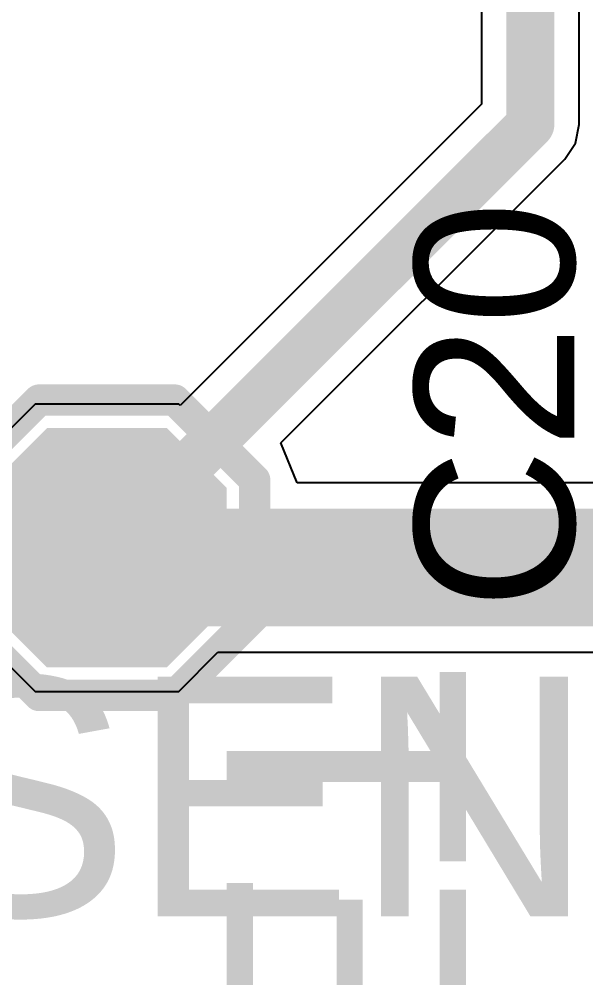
# Model space of a CAD drawing. Header units: millimetres. Extents: x -16 to 330, y -45 to 150.
# Drawn here: x 77.77 to 81.38, y 62.52 to 68.62 of the extents above; entities that cross this region are included whole.
import ezdxf

# ---------------------------------------------------------------- set-up
doc = ezdxf.new("R2010")
doc.units = ezdxf.units.MM
for name, color, linetype in [('BottomOverlay', 54, 'Continuous'), ('Mechanical13', 56, 'Continuous'), ('TopLayer', 1, 'Continuous'), ('TopOverlay', 2, 'Continuous'), ('TopPaste', 8, 'Continuous'), ('TopSolder', 216, 'Continuous')]:
    doc.layers.add(name, color=color, linetype=linetype)
doc.styles.add('Arial', font='arial.ttf', dxfattribs={"height": 0.2})

# ---------------------------------------------------------------- blocks, each defined once
blk = doc.blocks.new('T__________30')
at = {"layer": 'TopLayer'}
blk.add_hatch(color=1, dxfattribs=at).paths.add_polyline_path([(0.381, 0.762), (-0.381, 0.762), (-0.762, 0.381), (-0.762, -0.381), (-0.381, -0.762), (0.381, -0.762), (0.762, -0.381), (0.762, 0.381)])
at = {"layer": 'TopPaste'}
blk.add_hatch(color=8, dxfattribs=at).paths.add_polyline_path([(0.381, 0.762), (-0.381, 0.762), (-0.762, 0.381), (-0.762, -0.381), (-0.381, -0.762), (0.381, -0.762), (0.762, -0.381), (0.762, 0.381)])
at = {"layer": 'TopSolder'}
blk.add_hatch(color=216, dxfattribs=at).paths.add_polyline_path([(0.381, 0.762), (-0.381, 0.762), (-0.762, 0.381), (-0.762, -0.381), (-0.381, -0.762), (0.381, -0.762), (0.762, -0.381), (0.762, 0.381)])
at = {"layer": 'TopOverlay', "const_width": 0.2}
for points in [[(-0.9398, 0.4318), (-0.4318, 0.9398)], [(-0.4318, 0.9398), (0.4318, 0.9398)], [(-0.4318, 0.9398), (0.4318, 0.9398)], [(0.4318, 0.9398), (0.9398, 0.4318)], [(-0.9398, -0.4318), (-0.9398, 0.4318)], [(0.9398, -0.4318), (0.9398, 0.4318)], [(-0.9398, -0.4318), (-0.4318, -0.9398)], [(0.4318, -0.9398), (0.9398, -0.4318)], [(-0.4318, -0.9398), (0.4318, -0.9398)], [(-0.4318, -0.9398), (0.4318, -0.9398)]]:
    blk.add_lwpolyline(points, dxfattribs=at)
at = {"layer": 'TopOverlay', "const_width": 0.1}
for points in [[(-0.4818, 0.9398, 1), (-0.3818, 0.9398, 1)], [(-0.4818, 0.9398, 1), (-0.3818, 0.9398, 1)], [(-0.4818, 0.9398, 1), (-0.3818, 0.9398, 1)], [(0.3818, 0.9398, 1), (0.4818, 0.9398, 1)], [(0.3818, 0.9398, 1), (0.4818, 0.9398, 1)], [(0.3818, 0.9398, 1), (0.4818, 0.9398, 1)], [(-0.9898, 0.4318, 1), (-0.8898, 0.4318, 1)], [(-0.9898, 0.4318, 1), (-0.8898, 0.4318, 1)], [(0.8898, 0.4318, 1), (0.9898, 0.4318, 1)], [(0.8898, 0.4318, 1), (0.9898, 0.4318, 1)], [(-0.9898, -0.4318, 1), (-0.8898, -0.4318, 1)], [(-0.9898, -0.4318, 1), (-0.8898, -0.4318, 1)], [(0.8898, -0.4318, 1), (0.9898, -0.4318, 1)], [(0.8898, -0.4318, 1), (0.9898, -0.4318, 1)], [(-0.4818, -0.9398, 1), (-0.3818, -0.9398, 1)], [(-0.4818, -0.9398, 1), (-0.3818, -0.9398, 1)], [(-0.4818, -0.9398, 1), (-0.3818, -0.9398, 1)], [(0.3818, -0.9398, 1), (0.4818, -0.9398, 1)], [(0.3818, -0.9398, 1), (0.4818, -0.9398, 1)], [(0.3818, -0.9398, 1), (0.4818, -0.9398, 1)]]:
    blk.add_lwpolyline(points, format="xyb", close=True, dxfattribs=at)

msp = doc.modelspace()

# ---------------------------------------------------------------- hatches: boundary and pattern name
at = {"layer": 'TopLayer'}
msp.add_hatch(color=1, dxfattribs=at).paths.add_polyline_path([(77.7839, 64.7588), (84.9122, 64.7588), (84.9122, 65.5066), (77.7839, 65.5066)])

# ---------------------------------------------------------------- linework, layer by layer
at = {"layer": 'Mechanical13', "const_width": 0.127}
for points in [[(73.8115, 65.2588), (81.7562, 65.2588)], [(73.8115, 65.2588), (81.7562, 65.2588)], [(74.8115, 65.2588), (82.7562, 65.2588)], [(74.8115, 65.2588), (82.7562, 65.2588)]]:
    msp.add_lwpolyline(points, dxfattribs=at)
at = {"layer": 'TopLayer'}
for p, q in [((81.3368, 67.9528), (81.3368, 73.1887)), ((80.7152, 73.0599), (80.7152, 68.0815)), ((80.7152, 68.0815), (78.798, 66.1644)), ((81.3131, 67.8339), (81.3368, 67.9528)), ((81.2457, 67.7331), (81.3131, 67.8339)), ((79.4382, 65.9256), (81.2457, 67.7331)), ((77.8748, 66.1732), (77.4176, 65.716)), ((78.7892, 66.1732), (77.8748, 66.1732)), ((78.798, 66.1644), (78.7892, 66.1732)), ((79.5435, 65.6716), (79.4382, 65.9256)), ((81.46, 65.6716), (79.5435, 65.6716)), ((77.4176, 64.8016), (77.8748, 64.3444)), ((78.7892, 64.3444), (79.0386, 64.5939)), ((79.0386, 64.5939), (84.9122, 64.5939)), ((77.8748, 64.3444), (78.7892, 64.3444))]:
    msp.add_line(p, q, dxfattribs=at)
for points, const_width in [([(81.026, 67.9528), (81.026, 73.1887)], 0.3048), ([(78.8584, 65.7853), (81.026, 67.9528)], 0.3048), ([(78.8584, 65.3542), (78.8584, 65.7853)], 0.3048), ([(78.763, 65.2588), (78.8584, 65.3542)], 0.3048), ([(78.332, 65.2588), (78.763, 65.2588)], 0.3048), ([(78.332, 65.1129), (78.332, 65.2588)], 0.254)]:
    msp.add_lwpolyline(points, dxfattribs=dict(at, const_width=const_width))
for points, const_width in [([(80.9498, 67.9528, 1), (81.1022, 67.9528, 1)], 0.1524), ([(80.9498, 67.9528, 1), (81.1022, 67.9528, 1)], 0.1524), ([(78.7822, 65.7853, 1), (78.9346, 65.7853, 1)], 0.1524), ([(78.7822, 65.7853, 1), (78.9346, 65.7853, 1)], 0.1524), ([(78.7822, 65.3542, 1), (78.9346, 65.3542, 1)], 0.1524), ([(78.7822, 65.3542, 1), (78.9346, 65.3542, 1)], 0.1524), ([(78.2558, 65.2588, 1), (78.4082, 65.2588, 1)], 0.1524), ([(78.6868, 65.2588, 1), (78.8392, 65.2588, 1)], 0.1524), ([(78.6868, 65.2588, 1), (78.8392, 65.2588, 1)], 0.1524), ([(78.2685, 65.2588, 1), (78.3955, 65.2588, 1)], 0.127), ([(78.2685, 65.1129, 1), (78.3955, 65.1129, 1)], 0.127)]:
    msp.add_lwpolyline(points, format="xyb", close=True, dxfattribs=dict(at, const_width=const_width))

# ---------------------------------------------------------------- block references
msp.add_blockref('T__________30', (78.332, 65.2588))

# ---------------------------------------------------------------- texts
at = {"layer": 'BottomOverlay', "style": 'Arial', "text_generation_flag": 2}
msp.add_text('RLYSET', height=1.524, rotation=270, dxfattribs=at).set_placement((79.0933, 56.2351))
at = {"layer": 'TopOverlay', "style": 'Arial'}
for s, height, rotation, p in [('C20', 1.016, 90, (81.3052, 64.8636)), ('1V8_SENSOR', 1.524, 360, (72.0897, 62.9135))]:
    msp.add_text(s, height=height, rotation=rotation, dxfattribs=at).set_placement(p)

doc.saveas('drawing.dxf')
